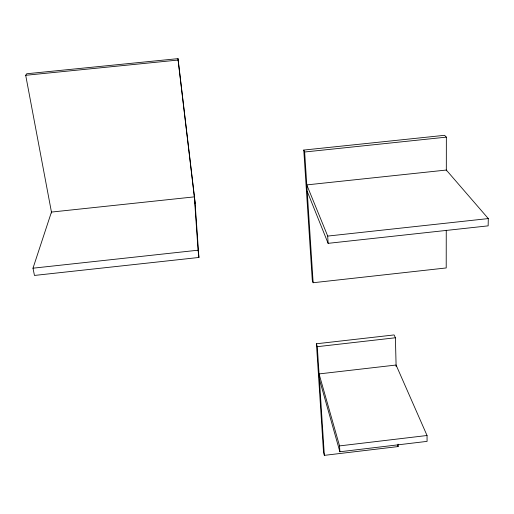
<?xml version="1.0" encoding="UTF-8"?>
<svg xmlns="http://www.w3.org/2000/svg" width="514" height="514" viewBox="0 0 514 514"><rect width="100%" height="100%" fill="white"/><g stroke="black" fill="none" stroke-linecap="round" stroke-linejoin="round"><path stroke-width="0.77" d="M446.255 230.233L446.21 267.948L313.142 282.732L312.274 280.117L303.78 150.062L444.591 135.31L446.351 137.135L446.319 170.841M328.112 243.34L327.707 236.08L306.787 184.899L446.319 170.044L488.3 218.578L488.146 225.852L328.112 243.34L307.205 191.356M32.992 268.192L51.451 212.076L194.343 196.868L198.057 250.202L198.924 257.463L34.457 275.44L32.992 268.192L198.057 250.202M51.631 213.021L25.7 75.288L26.689 73.759L178.03 58.641L194.954 201.083L198.924 257.463M427.038 435.499L396.082 365.03L319.065 373.916L339.542 445.901L427.038 435.499L427.089 441.372L339.876 451.767L319.412 379.274M396.121 366.566L395.407 337.769L394.097 334.929L316.431 343.776L323.505 452.018L324.353 455.359L398.106 446.57L398.048 444.167M316.431 343.776L317.292 346.68L395.407 337.769M327.707 236.08L488.3 218.578M303.78 150.062L304.648 152.003L446.351 137.135M25.7 75.288L178.082 60.054L178.03 58.641M397.605 445.252L398.106 446.57M178.082 60.054L195.108 203.326M304.648 152.003L313.142 282.732M317.292 346.68L324.353 455.359M339.542 445.901L339.876 451.767"/></g></svg>
